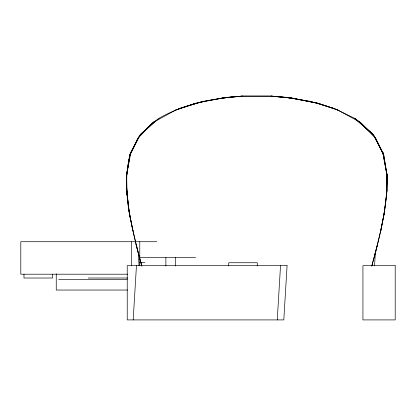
<?xml version="1.0" encoding="UTF-8"?>
<svg xmlns="http://www.w3.org/2000/svg" width="416" height="416" viewBox="0 0 416 416"><rect width="100%" height="100%" fill="white"/><g stroke="black" fill="none" stroke-linecap="round" stroke-linejoin="round"><path stroke-width="0.62" d="M129.589 214.224C125.965 194.324 125.128 173.794 130.13 154.034L130.868 152.188L126.636 175.167L129.782 155.366L139.266 136.276L154.014 121.976L175.692 110.042M291.122 98.015L317.829 103.251L337.964 110.063L359.601 121.982L374.343 136.287L383.822 155.376L386.963 175.131L386.542 195.224L386.932 190.18L386.849 173.55L383.479 154.05L382.756 152.246L386.968 175.183L386.532 195.281L384.02 214.167M133.182 319.909L136.458 265.637M277.254 319.909L280.53 265.637M374.546 265.803L375.341 253.048L371.826 265.85M386.532 195.281L386.932 190.226L386.849 173.571C388.17 197.553 383.089 221.229 377.572 244.41L371.717 266.219M386.932 190.226L384.42 211.89L383.412 217.662M384.41 211.947L380.718 230.854L384.01 214.245M380.744 230.729L380.864 230.157L374.806 255.013L377.572 244.41M130.848 152.23L140.27 134.685L154.014 121.976M159.026 118.279C184.423 103.792 213.585 98.134 242.46 96.091L230.386 96.918L203.076 101.369L179.015 108.664L203.076 101.369M195.785 103.251L175.651 110.058L195.712 103.272L222.492 98.01M221.114 98.192L242.341 96.153L271.31 96.158M222.435 98.02L242.341 96.153M242.414 96.096L271.201 96.096L283.228 96.918L310.539 101.374L334.62 108.675L354.588 118.284L361.176 123.048L375.778 138.408L383.474 154.04L373.35 134.716L354.588 118.284L373.339 134.696L359.601 121.982M156.78 241.722L20.8 241.722L20.8 274.201L127.707 274.201M139.287 257.561L195.577 257.561M139.688 262.46L144.856 262.46M88.234 278.018L127.8 278.018M58.692 279.526L127.187 279.526M127.608 290.04L56.248 290.04L56.248 273.801M334.62 108.675L317.975 103.308L292.469 98.186L271.279 96.158L291.179 98.02L317.902 103.272M271.159 96.091L292.5 98.192M317.975 103.308L337.964 110.063M359.554 121.95L374.306 136.23L383.807 155.308M138.772 254.925L141.778 265.86M141.887 266.214L136.027 244.395L130.182 217.62L128.419 207.641L126.49 184.886L126.755 173.534L130.135 154.024L137.836 138.393L152.438 123.042L159.042 118.269L140.26 134.701L154.06 121.945L139.298 136.219L129.797 155.298L126.641 175.115L127.067 195.265L126.667 190.211L129.189 211.931L130.187 217.641M136.027 244.395L138.793 254.998L132.735 230.152L132.855 230.724M129.579 214.162L132.881 230.833L129.178 211.874L126.667 190.164M382.741 152.199L386.963 175.131M138.263 253.032L139.048 265.772M257.265 265.928L257.265 262.746L228.717 262.746L228.717 265.928M175.521 257.561L175.521 266.006M165.885 257.561L165.885 266.006M139.771 241.722L139.771 265.756M131.596 241.722L131.596 265.756M52.53 274.196L52.53 278.018L23.982 278.018L23.982 274.196M287.082 265.637L283.806 319.909L127.228 319.909L127.228 265.637L287.082 265.637M395.2 265.637L362.934 265.637L362.934 319.909L395.2 319.909L395.2 265.637"/></g></svg>
